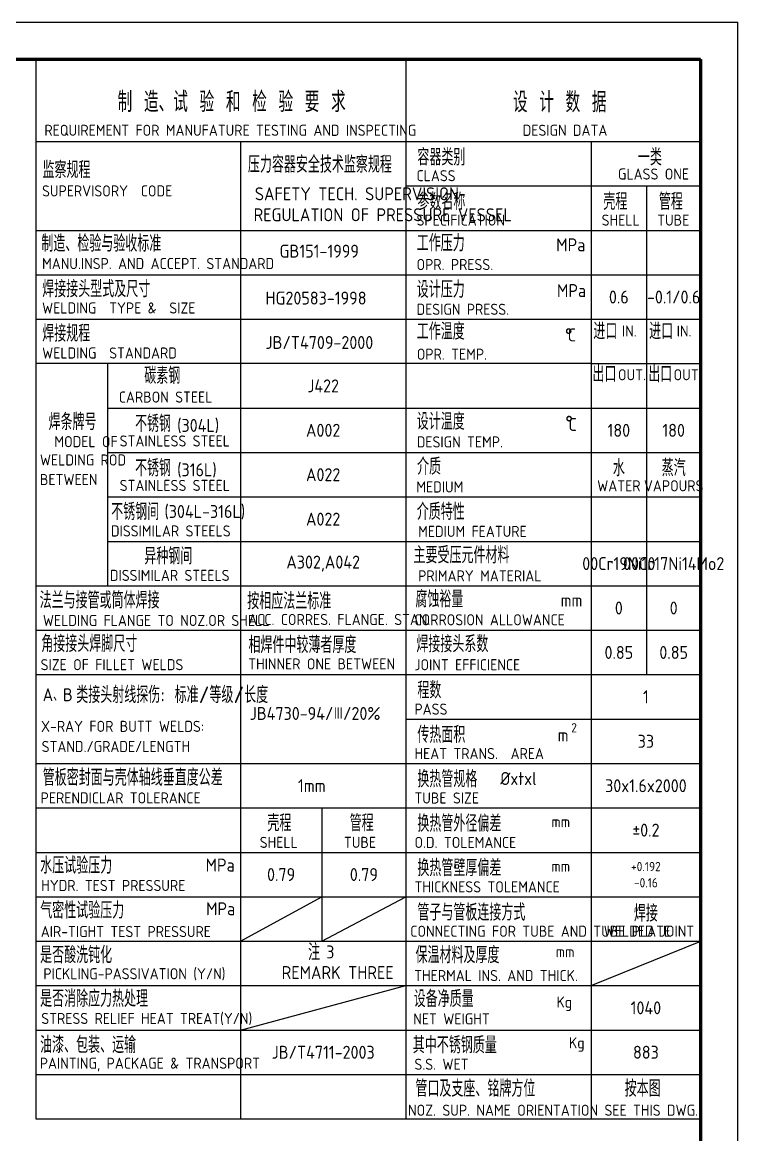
# Model space of a CAD drawing. Extents: x 3752 to 5058, y 2005 to 3221.
# Drawn here: x 4399.7 to 4592.9, y 2920.8 to 3221.3 of the extents above; entities that cross this region are included whole.
import ezdxf
from ezdxf.enums import TextEntityAlignment as Align

# ---------------------------------------------------------------- set-up
doc = ezdxf.new("R2010")
doc.units = 0
doc.layers.get('0').update_dxf_attribs({"linetype": 'CONTINUOUS'})
doc.layers.add('1', color=7, linetype='CONTINUOUS')
doc.layers.add('2', color=1, linetype='CONTINUOUS')
doc.styles.add('ACISOTS', font='isocp.shx', dxfattribs={"height": 1, "bigfont": 'gbcbig.shx'})

msp = doc.modelspace()

# ---------------------------------------------------------------- linework, layer by layer
for p, q in [((4458.615, 3189.123), (4458.615, 2925.123)), ((4553.334, 3189.123), (4553.334, 2925.123)), ((4503.334, 3177.123), (4582.948, 3177.123)), ((4568.334, 3177.123), (4568.334, 3045.123)), ((4403.406, 3165.123), (4582.948, 3165.123)), ((4403.406, 3153.123), (4582.948, 3153.123)), ((4403.406, 3141.123), (4582.948, 3141.123)), ((4553.334, 3129.123), (4403.406, 3129.123)), ((4422.729, 3129.123), (4422.729, 3069.123)), ((4553.334, 3129.123), (4582.948, 3129.123)), ((4422.729, 3117.123), (4582.948, 3117.123)), ((4422.729, 3105.123), (4582.948, 3105.123)), ((4422.729, 3093.123), (4582.948, 3093.123)), ((4422.729, 3081.123), (4582.948, 3081.123)), ((4403.406, 3069.123), (4582.948, 3069.123)), ((4403.406, 3057.123), (4582.948, 3057.123)), ((4422.729, 3057.123), (4503.334, 3057.123)), ((4403.406, 3045.123), (4582.948, 3045.123)), ((4503.334, 3033.123), (4582.948, 3033.123)), ((4403.406, 3021.123), (4503.334, 3021.123)), ((4403.406, 3021.123), (4582.948, 3021.123)), ((4403.406, 3009.123), (4582.948, 3009.123)), ((4480.615, 3009.123), (4480.615, 2973.123)), ((4403.406, 2997.123), (4582.948, 2997.123)), ((4403.406, 2985.123), (4582.948, 2985.123)), ((4403.406, 2973.123), (4582.948, 2973.123)), ((4403.406, 2961.123), (4582.948, 2961.123)), ((4403.406, 2949.123), (4582.948, 2949.123)), ((4403.406, 2937.123), (4503.334, 2937.123)), ((4503.334, 2937.123), (4582.948, 2937.123)), ((4503.334, 2925.123), (4582.948, 2925.123))]:
    msp.add_line(p, q)
at = {"layer": '1'}
for p, q in [((3751.948, 3221.347), (4592.948, 3221.347)), ((3788.948, 3221.347), (4592.948, 3221.347)), ((4592.948, 2627.347), (4592.948, 3221.347)), ((4403.406, 3211.347), (4582.948, 3211.347)), ((4503.334, 3211.347), (4503.334, 2925.123)), ((4582.948, 3211.347), (4582.948, 2925.123)), ((4403.406, 3189.123), (4582.948, 3189.123)), ((4458.615, 2973.123), (4480.615, 2985.123)), ((4480.615, 2973.123), (4503.334, 2985.123)), ((4553.334, 2961.123), (4582.948, 2973.123)), ((4458.615, 2949.123), (4503.334, 2961.123))]:
    msp.add_line(p, q, dxfattribs=at)
at = {"layer": '2'}
for p, q in [((4403.406, 3211.347), (4403.406, 2925.123)), ((4403.406, 2925.123), (4503.334, 2925.123))]:
    msp.add_line(p, q, dxfattribs=at)
at = {"layer": '2', "const_width": 0.9}
for points in [[(3776.948, 3211.347), (4582.948, 3211.347)], [(4582.948, 2637.347), (4582.948, 3211.347)]]:
    msp.add_lwpolyline(points, dxfattribs=at)

# ---------------------------------------------------------------- texts
at = {"style": 'ACISOTS'}
for s, height, p in [('制 造、试 验 和 检 验 要 求', 5.5, (4425.455, 3197.075)), ('设 计 数 据', 5.5, (4532.229, 3197.01)), ('REQUIREMENT FOR MANUFATURE TESTING AND INSPECTING', 3, (4405.691, 3190.663)), ('DESIGN DATA', 3, (4534.861, 3190.663)), ('压力容器安全技术监察规程', 4.5, (4460.656, 3180.698)), ('容器类别', 4.5, (4506.418, 3182.675)), ('一类', 4.5, (4565.992, 3182.675)), ('监察规程', 4.5, (4405.173, 3179.242)), ('CLASS', 3, (4506.19, 3178.405)), ('GLASS ONE', 3, (4560.602, 3178.848)), ('SUPERVISORY  CODE', 3, (4405.052, 3174.286)), ('SAFETY TECH. SUPERVISION  ', 3.5, (4462.524, 3173.251)), ('参数名称', 4.5, (4506.418, 3170.675)), ('壳程', 4.5, (4556.651, 3170.675)), ('管程', 4.5, (4571.651, 3170.675)), ('REGULATION OF PRESSURE VESSEL', 3.5, (4462.188, 3167.591)), ('SPECIFICATION', 3, (4506.19, 3166.405)), ('SHELL', 3, (4556.19, 3166.405)), ('TUBE', 3, (4571.19, 3166.405)), ('工作压力', 4.5, (4506.252, 3159.452)), ('制造、检验与验收标准', 4.5, (4404.859, 3159.353)), ('MPa', 3.5, (4543.926, 3159.47)), ('GB151-1999', 3.5, (4469.196, 3157.759)), ('MANU.INSP. AND ACCEPT. STANDARD', 3, (4405.052, 3154.663)), ('OPR. PRESS.', 3, (4506.19, 3154.405)), ('焊接接头型式及尺寸', 4.5, (4405.106, 3147.059)), ('设计压力', 4.5, (4506.252, 3146.912)), ('MPa', 3.5, (4544.133, 3147.107)), ('HG20583-1998', 3.5, (4465.399, 3145.089)), ('WELDING  TYPE &  SIZE', 3, (4405.052, 3142.663)), ('DESIGN PRESS.', 3, (4506.19, 3142.311)), ('工作温度', 4.5, (4506.252, 3135.592)), ('进口', 4.5, (4553.94, 3135.658)), ('进口', 4.5, (4569.019, 3135.658)), ('焊接规程', 4.5, (4405.106, 3135.059)), ('%%D', 4, (4546.259, 3134.7)), ('C', 3.5, (4547.007, 3135.132)), ('IN.', 3, (4561.668, 3136.438)), ('IN.', 3, (4576.475, 3136.438)), ('JB/T4709-2000', 3.5, (4465.399, 3133.089)), ('WELDING  STANDARD', 3, (4405.07, 3130.504)), ('OPR. TEMP.', 3, (4506.256, 3130.179)), ('碳素钢', 4.5, (4432.667, 3123.651)), ('出口', 4.5, (4553.699, 3124.091)), ('出口', 4.5, (4568.778, 3124.091)), ('OUT.', 3, (4560.6, 3124.627)), ('OUT.', 3, (4575.616, 3124.627)), ('CARBON STEEL', 3, (4425.774, 3118.601)), ('焊条牌号', 4.5, (4406.817, 3111.165)), ('不锈钢', 4.5, (4430.164, 3110.695)), ('(304L)', 3.5, (4441.539, 3110.695)), ('设计温度', 4.5, (4506.252, 3111.255)), ('%%D', 4, (4546.374, 3111.075)), ('C', 3.5, (4547.227, 3110.949)), ('MODEL OF', 3, (4408.373, 3106.559)), ('STAINLESS STEEL', 3, (4426.02, 3106.736)), ('DESIGN TEMP.', 3, (4506.256, 3106.48)), ('WELDING ROD', 3, (4404.474, 3101.607)), ('不锈钢', 4.5, (4430.164, 3098.695)), ('(316L)', 3.5, (4441.539, 3098.695)), ('介质', 4.5, (4506.329, 3099.103)), ('BETWEEN', 3, (4404.474, 3096.325)), ('STAINLESS STEEL', 3, (4426.02, 3094.736)), ('MEDIUM', 3, (4506.129, 3094.319)), ('不锈钢间', 4.5, (4423.726, 3086.891)), ('(304L-316L)', 3.5, (4438.101, 3087.438)), ('介质特性', 4.5, (4506.252, 3086.906)), ('DISSIMILAR STEELS', 3, (4423.67, 3082.435)), ('MEDIUM FEATURE', 3, (4506.624, 3082.319)), ('异种钢间', 4.5, (4432.667, 3074.891)), ('主要受压元件材料', 4.5, (4505.368, 3075.168)), ('DISSIMILAR STEELS', 3, (4423.383, 3070.435)), ('PRIMARY MATERIAL', 3, (4506.624, 3070.319)), ('腐蚀裕量', 4.5, (4505.878, 3063.259)), ('法兰与接管或筒体焊接 ', 4.5, (4404.39, 3062.978)), ('按相应法兰标准', 4.5, (4460.475, 3062.773)), ('mm', 3.5, (4545.093, 3063.488)), (' WELDING FLANGE TO NOZ.OR SHELL', 3, (4403.555, 3058.264)), ('ACC. CORRES. FLANGE. STAN.', 3, (4460.732, 3058.515)), ('CORROSION ALLOWANCE', 3, (4505.63, 3058.44)), ('角接接头焊脚尺寸', 4.5, (4404.84, 3051.239)), ('相焊件中较薄者厚度', 4.5, (4460.796, 3050.939)), ('焊接接头系数', 4.5, (4506.147, 3051.154)), ('SIZE OF FILLET WELDS', 3, (4404.67, 3046.315)), ('THINNER ONE BETWEEN', 3, (4460.732, 3046.515)), ('JOINT EFFICIENCE', 3, (4505.63, 3046.299)), ('A、B', 3.5, (4405.219, 3037.946)), ('类接头射线探伤: 标准/等级/长度', 4.5, (4414.296, 3037.431)), ('程数', 4.5, (4506.418, 3038.675)), ('JB4730-94/Ⅲ/20%', 3.5, (4461.135, 3032.884)), ('PASS', 3, (4505.63, 3034.299)), ('X-RAY FOR BUTT WELDS:', 3, (4404.777, 3029.655)), ('传热面积', 4.5, (4506.418, 3026.675)), ('m', 3.5, (4544.287, 3027.042)), ('2', 2.5, (4547.97, 3029.521)), ('STAND./GRADE/LENGTH', 3, (4404.945, 3024.209)), ('HEAT TRANS.  AREA', 3, (4505.63, 3022.299)), (' 管板密封面与壳体轴线垂直度公差', 4.5, (4402.661, 3015.091)), ('换热管规格', 4.5, (4506.418, 3014.675)), ('%%cxtxl', 3.5, (4528.806, 3015.307)), ('1mm', 3.5, (4474.168, 3013.392)), ('PERENDICLAR TOLERANCE', 3, (4404.67, 3010.315)), ('TUBE SIZE', 3, (4505.63, 3010.299)), ('壳程', 4.5, (4465.908, 3002.8)), ('管程', 4.5, (4488.134, 3002.8)), ('换热管外径偏差', 4.5, (4506.418, 3002.675)), ('mm', 3, (4542.603, 3003.897)), ('SHELL', 3, (4463.841, 2998.315)), ('TUBE', 3, (4486.583, 2998.315)), ('O.D. TOLEMANCE', 3, (4505.63, 2998.299)), ('水压试验压力', 4.5, (4404.559, 2991.34)), ('MPa', 3.5, (4449.228, 2991.932)), ('换热管壁厚偏差', 4.5, (4506.418, 2990.675)), ('mm', 3, (4542.603, 2991.897)), ('HYDR. TEST PRESSURE', 3, (4404.792, 2986.668)), ('THICKNESS TOLEMANCE', 3, (4505.63, 2986.299)), ('气密性试验压力', 4.5, (4404.559, 2979.222)), ('MPa', 3.5, (4449.353, 2980.127)), ('管子与管板连接方式', 4.5, (4506.418, 2978.675)), ('AIR-TIGHT TEST PRESSURE', 3, (4404.707, 2974.226)), ('CONNECTING FOR TUBE AND TUBE PLATE', 3, (4504.503, 2974.299)), ('WELDED JOINT', 3, (4556.752, 2974.346)), ('是否酸洗钝化', 4.5, (4404.52, 2967.174)), ('保温材料及厚度', 4.5, (4505.911, 2967.154)), ('mm', 3, (4543.782, 2968.785)), (' PICKLING-PASSIVATION (Y/N)', 3, (4403.701, 2962.831)), ('THERMAL INS. AND THICK.', 3, (4505.552, 2962.334)), ('是否消除应力热处理', 4.5, (4404.52, 2955.369)), ('设备净质量', 4.5, (4505.431, 2955.306)), ('Kg', 3, (4543.994, 2955.176)), (' STRESS RELIEF HEAT TREAT(Y/N)', 3, (4403.126, 2950.754)), ('NET WEIGHT', 3, (4505.319, 2950.621)), ('油漆、包装、运输', 4.5, (4404.52, 2942.898)), ('其中不锈钢质量', 4.5, (4505.188, 2942.825)), ('Kg', 3, (4547.37, 2944.178)), ('PAINTING, PACKAGE & TRANSPORT', 3, (4404.436, 2938.656)), ('S.S. WET', 3, (4505.624, 2938.376)), ('管口及支座、铭牌方位', 4.5, (4505.886, 2931.086)), ('按本图', 4.5, (4562.406, 2931.086)), ('NOZ. SUP. NAME ORIENTATION', 3, (4503.901, 2925.957)), ('SEE THIS DWG.', 3, (4556.949, 2925.957))]:
    msp.add_text(s, height=height, dxfattribs=at).set_placement(p)
for s, height, p in [('水', 4.5, (4560.834, 3101.181)), ('蒸汽', 4.5, (4575.641, 3101.181)), ('WATER', 3, (4560.834, 3096.133)), ('VAPOURS', 3, (4575.641, 3096.133)), ('焊接', 4.5, (4568.141, 2980.887)), ('JB/T4711-2003', 3.5, (4480.974, 2943.123))]:
    msp.add_text(s, height=height, dxfattribs=at).set_placement(p, align=Align.MIDDLE)
at = {"layer": '1', "style": 'ACISOTS'}
for s, height, p in [('0.6', 3.5, (4560.834, 3147.123)), ('-0.1/0.6', 3.5, (4575.641, 3147.123)), ('J422', 3.5, (4480.974, 3123.123)), ('A002', 3.5, (4480.974, 3111.123)), ('180', 3.5, (4560.834, 3111.123)), ('180', 3.5, (4575.641, 3111.123)), ('A022', 3.5, (4480.974, 3099.123)), ('A022', 3.5, (4480.974, 3087.123)), ('A302,A042', 3.5, (4480.974, 3075.123)), ('00Cr19Ni10', 3.5, (4560.834, 3075.123)), ('00Cr17Ni14Mo2', 3.5, (4575.641, 3075.123)), ('0', 3.5, (4560.834, 3063.123)), ('0', 3.5, (4575.641, 3063.123)), ('0.85', 3.5, (4560.834, 3051.123)), ('0.85', 3.5, (4575.641, 3051.123)), ('1', 3.5, (4568.141, 3039.123)), ('33', 3.5, (4568.141, 3027.123)), ('30x1.6x2000', 3.5, (4568.141, 3015.123)), ('%%p0.2', 3.5, (4568.141, 3003.123)), ('+0.192', 2.5, (4568.141, 2993.283)), ('0.79', 3.5, (4469.615, 2991.123)), ('0.79', 3.5, (4491.974, 2991.123)), ('-0.16', 2.5, (4568.141, 2988.905)), ('1040', 3.5, (4568.141, 2955.123)), ('883', 3.5, (4568.141, 2943.123))]:
    msp.add_text(s, height=height, dxfattribs=at).set_placement(p, align=Align.MIDDLE)
for s, height, p in [('注', 4.5, (4476.903, 2967.919)), ('3', 3.5, (4481.798, 2968.455)), ('REMARK THREE', 3.5, (4469.768, 2962.897))]:
    msp.add_text(s, height=height, dxfattribs=at).set_placement(p)

doc.saveas('drawing.dxf')
